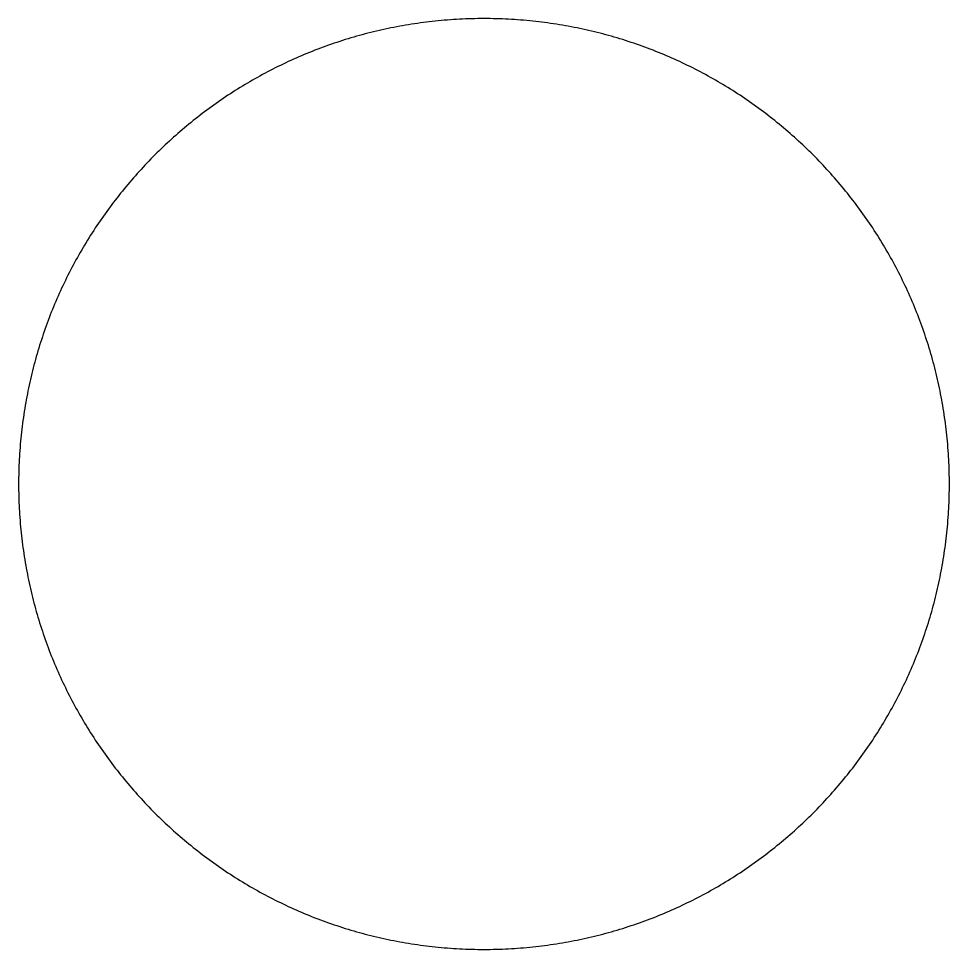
# Model space of a CAD drawing. Header units: millimetres. Extents: x -275 to 275, y -100 to 100.
# Drawn here: x -101 to -93.8, y 9.9 to 17.1 of the extents above; entities that cross this region are included whole.
import ezdxf

# ---------------------------------------------------------------- set-up
doc = ezdxf.new("R2010")
doc.units = ezdxf.units.MM

msp = doc.modelspace()

# ---------------------------------------------------------------- linework, layer by layer
msp.add_lwpolyline([(-97.4001, 9.899), (-97.3762, 9.8991), (-97.3524, 9.8993), (-97.3287, 9.8997), (-97.3049, 9.9002), (-97.2812, 9.9009), (-97.2576, 9.9018), (-97.234, 9.9028), (-97.2104, 9.9039), (-97.1869, 9.9052), (-97.1634, 9.9066), (-97.1399, 9.9082), (-97.1165, 9.91), (-97.0932, 9.9119), (-97.0698, 9.9139), (-97.0465, 9.9161), (-97.0233, 9.9185), (-97.0001, 9.921), (-96.977, 9.9236), (-96.9539, 9.9264), (-96.9308, 9.9293), (-96.9078, 9.9324), (-96.8848, 9.9356), (-96.8619, 9.939), (-96.839, 9.9425), (-96.8162, 9.9461), (-96.7934, 9.9499), (-96.7707, 9.9538), (-96.748, 9.9579), (-96.7253, 9.9621), (-96.7028, 9.9665), (-96.6802, 9.971), (-96.6577, 9.9756), (-96.6353, 9.9804), (-96.6129, 9.9853), (-96.5906, 9.9904), (-96.5683, 9.9956), (-96.5461, 10.0009), (-96.5239, 10.0064), (-96.5018, 10.012), (-96.4798, 10.0177), (-96.4578, 10.0236), (-96.4358, 10.0296), (-96.4139, 10.0357), (-96.3921, 10.042), (-96.3703, 10.0484), (-96.3486, 10.055), (-96.3269, 10.0617), (-96.3053, 10.0685), (-96.2838, 10.0754), (-96.2623, 10.0825), (-96.2408, 10.0897), (-96.2195, 10.097), (-96.1982, 10.1045), (-96.1769, 10.1121), (-96.1557, 10.1198), (-96.1346, 10.1277), (-96.1136, 10.1357), (-96.0926, 10.1438), (-96.0716, 10.152), (-96.0508, 10.1604), (-96.03, 10.1689), (-96.0092, 10.1775), (-95.9885, 10.1862), (-95.9679, 10.1951), (-95.9474, 10.2041), (-95.9269, 10.2132), (-95.9065, 10.2225), (-95.8862, 10.2318), (-95.8659, 10.2413), (-95.8457, 10.2509), (-95.8256, 10.2606), (-95.8055, 10.2705), (-95.7855, 10.2805), (-95.7656, 10.2906), (-95.7457, 10.3008), (-95.726, 10.3111), (-95.7063, 10.3215), (-95.6866, 10.3321), (-95.6671, 10.3428), (-95.6476, 10.3536), (-95.6282, 10.3645), (-95.6088, 10.3755), (-95.5896, 10.3867), (-95.5704, 10.398), (-95.5513, 10.4093), (-95.5322, 10.4208), (-95.5133, 10.4324), (-95.4944, 10.4442), (-95.4756, 10.456), (-95.4569, 10.4679), (-95.4382, 10.48), (-95.4197, 10.4922), (-95.4012, 10.5045), (-95.3828, 10.5169), (-95.3644, 10.5294), (-95.3462, 10.542), (-95.328, 10.5547), (-95.3099, 10.5675), (-95.2919, 10.5805), (-95.274, 10.5935), (-95.2562, 10.6067), (-95.2384, 10.6199), (-95.2208, 10.6333), (-95.2032, 10.6468), (-95.1857, 10.6603), (-95.1683, 10.674), (-95.151, 10.6878), (-95.1338, 10.7017), (-95.1166, 10.7157), (-95.0995, 10.7298), (-95.0826, 10.744), (-95.0657, 10.7583), (-95.0489, 10.7727), (-95.0322, 10.7872), (-95.0156, 10.8018), (-94.9991, 10.8165), (-94.9826, 10.8313), (-94.9663, 10.8462), (-94.9501, 10.8612), (-94.9339, 10.8763), (-94.9178, 10.8915), (-94.9019, 10.9068), (-94.886, 10.9222), (-94.8702, 10.9377), (-94.8545, 10.9533), (-94.8389, 10.969), (-94.8235, 10.9848), (-94.8081, 11.0006), (-94.7928, 11.0166), (-94.7776, 11.0327), (-94.7625, 11.0488), (-94.7474, 11.0651), (-94.7325, 11.0814), (-94.7177, 11.0978), (-94.703, 11.1143), (-94.6884, 11.131), (-94.6739, 11.1477), (-94.6595, 11.1644), (-94.6452, 11.1813), (-94.631, 11.1983), (-94.6169, 11.2154), (-94.6029, 11.2325), (-94.589, 11.2497), (-94.5752, 11.2671), (-94.5615, 11.2845), (-94.5479, 11.3019), (-94.5345, 11.3195), (-94.5211, 11.3372), (-94.5078, 11.3549), (-94.4947, 11.3728), (-94.4816, 11.3907), (-94.4687, 11.4087), (-94.4559, 11.4268), (-94.4431, 11.4449), (-94.4305, 11.4632), (-94.418, 11.4815), (-94.4056, 11.4999), (-94.3933, 11.5184), (-94.3812, 11.5369), (-94.3691, 11.5556), (-94.3572, 11.5743), (-94.3453, 11.5931), (-94.3336, 11.612), (-94.322, 11.631), (-94.3105, 11.65), (-94.2991, 11.6691), (-94.2878, 11.6883), (-94.2767, 11.7076), (-94.2656, 11.7269), (-94.2547, 11.7463), (-94.2439, 11.7658), (-94.2332, 11.7854), (-94.2227, 11.805), (-94.2122, 11.8247), (-94.2019, 11.8445), (-94.1917, 11.8643), (-94.1816, 11.8842), (-94.1716, 11.9042), (-94.1618, 11.9243), (-94.152, 11.9444), (-94.1424, 11.9646), (-94.1329, 11.9849), (-94.1236, 12.0052), (-94.1143, 12.0257), (-94.1052, 12.0461), (-94.0962, 12.0667), (-94.0873, 12.0873), (-94.0786, 12.108), (-94.07, 12.1287), (-94.0615, 12.1495), (-94.0531, 12.1704), (-94.0449, 12.1913), (-94.0368, 12.2123), (-94.0288, 12.2334), (-94.0209, 12.2545), (-94.0132, 12.2757), (-94.0056, 12.2969), (-93.9981, 12.3182), (-93.9908, 12.3396), (-93.9836, 12.361), (-93.9765, 12.3825), (-93.9695, 12.4041), (-93.9627, 12.4257), (-93.956, 12.4473), (-93.9495, 12.4691), (-93.9431, 12.4908), (-93.9368, 12.5127), (-93.9306, 12.5346), (-93.9246, 12.5565), (-93.9187, 12.5785), (-93.913, 12.6006), (-93.9074, 12.6227), (-93.9019, 12.6449), (-93.8966, 12.6671), (-93.8914, 12.6894), (-93.8863, 12.7117), (-93.8814, 12.7341), (-93.8766, 12.7566), (-93.872, 12.779), (-93.8675, 12.8016), (-93.8632, 12.8242), (-93.8589, 12.8468), (-93.8549, 12.8695), (-93.8509, 12.8922), (-93.8471, 12.915), (-93.8435, 12.9378), (-93.84, 12.9607), (-93.8366, 12.9837), (-93.8334, 13.0066), (-93.8303, 13.0297), (-93.8274, 13.0527), (-93.8246, 13.0758), (-93.822, 13.099), (-93.8195, 13.1222), (-93.8171, 13.1454), (-93.815, 13.1687), (-93.8129, 13.1921), (-93.811, 13.2154), (-93.8093, 13.2388), (-93.8077, 13.2623), (-93.8062, 13.2858), (-93.8049, 13.3093), (-93.8038, 13.3329), (-93.8028, 13.3565), (-93.8019, 13.3802), (-93.8012, 13.4039), (-93.8007, 13.4276), (-93.8003, 13.4514), (-93.8001, 13.4752), (-93.8, 13.499), (-93.8001, 13.5229), (-93.8003, 13.5467), (-93.8007, 13.5704), (-93.8012, 13.5942), (-93.8019, 13.6178), (-93.8028, 13.6415), (-93.8038, 13.6651), (-93.8049, 13.6887), (-93.8062, 13.7122), (-93.8077, 13.7357), (-93.8093, 13.7592), (-93.811, 13.7826), (-93.8129, 13.8059), (-93.815, 13.8293), (-93.8171, 13.8525), (-93.8195, 13.8758), (-93.822, 13.899), (-93.8246, 13.9221), (-93.8274, 13.9452), (-93.8303, 13.9683), (-93.8334, 13.9913), (-93.8366, 14.0143), (-93.84, 14.0372), (-93.8435, 14.0601), (-93.8471, 14.0829), (-93.8509, 14.1057), (-93.8549, 14.1284), (-93.8589, 14.1511), (-93.8632, 14.1737), (-93.8675, 14.1963), (-93.872, 14.2189), (-93.8766, 14.2413), (-93.8814, 14.2638), (-93.8863, 14.2862), (-93.8914, 14.3085), (-93.8966, 14.3308), (-93.9019, 14.353), (-93.9074, 14.3752), (-93.913, 14.3973), (-93.9187, 14.4193), (-93.9246, 14.4413), (-93.9306, 14.4633), (-93.9368, 14.4852), (-93.9431, 14.507), (-93.9495, 14.5288), (-93.956, 14.5505), (-93.9627, 14.5722), (-93.9695, 14.5938), (-93.9765, 14.6153), (-93.9836, 14.6368), (-93.9908, 14.6582), (-93.9981, 14.6796), (-94.0056, 14.7009), (-94.0132, 14.7222), (-94.0209, 14.7433), (-94.0288, 14.7645), (-94.0368, 14.7855), (-94.0449, 14.8065), (-94.0531, 14.8275), (-94.0615, 14.8483), (-94.07, 14.8691), (-94.0786, 14.8899), (-94.0873, 14.9105), (-94.0962, 14.9311), (-94.1052, 14.9517), (-94.1143, 14.9722), (-94.1236, 14.9926), (-94.1329, 15.0129), (-94.1424, 15.0332), (-94.152, 15.0534), (-94.1618, 15.0735), (-94.1716, 15.0936), (-94.1816, 15.1136), (-94.1917, 15.1335), (-94.2019, 15.1533), (-94.2122, 15.1731), (-94.2227, 15.1928), (-94.2332, 15.2125), (-94.2439, 15.232), (-94.2547, 15.2515), (-94.2656, 15.2709), (-94.2767, 15.2902), (-94.2878, 15.3095), (-94.2991, 15.3287), (-94.3105, 15.3478), (-94.322, 15.3668), (-94.3336, 15.3858), (-94.3453, 15.4047), (-94.3572, 15.4235), (-94.3691, 15.4422), (-94.3812, 15.4609), (-94.3933, 15.4794), (-94.4056, 15.4979), (-94.418, 15.5163), (-94.4305, 15.5346), (-94.4431, 15.5529), (-94.4559, 15.571), (-94.4687, 15.5891), (-94.4816, 15.6071), (-94.4947, 15.625), (-94.5078, 15.6429), (-94.5211, 15.6606), (-94.5345, 15.6783), (-94.5479, 15.6959), (-94.5615, 15.7134), (-94.5752, 15.7308), (-94.589, 15.7481), (-94.6029, 15.7653), (-94.6169, 15.7825), (-94.631, 15.7995), (-94.6452, 15.8165), (-94.6595, 15.8334), (-94.6739, 15.8502), (-94.6884, 15.8669), (-94.703, 15.8835), (-94.7177, 15.9), (-94.7325, 15.9164), (-94.7474, 15.9328), (-94.7625, 15.949), (-94.7776, 15.9652), (-94.7928, 15.9812), (-94.8081, 15.9972), (-94.8235, 16.0131), (-94.8389, 16.0288), (-94.8545, 16.0445), (-94.8702, 16.0601), (-94.886, 16.0756), (-94.9019, 16.091), (-94.9178, 16.1063), (-94.9339, 16.1215), (-94.9501, 16.1366), (-94.9663, 16.1516), (-94.9826, 16.1665), (-94.9991, 16.1813), (-95.0156, 16.196), (-95.0322, 16.2107), (-95.0489, 16.2252), (-95.0657, 16.2396), (-95.0826, 16.2539), (-95.0995, 16.2681), (-95.1166, 16.2822), (-95.1338, 16.2962), (-95.151, 16.3101), (-95.1683, 16.3239), (-95.1857, 16.3375), (-95.2032, 16.3511), (-95.2208, 16.3646), (-95.2384, 16.378), (-95.2562, 16.3912), (-95.274, 16.4044), (-95.2919, 16.4174), (-95.3099, 16.4304), (-95.328, 16.4432), (-95.3462, 16.4559), (-95.3644, 16.4685), (-95.3828, 16.481), (-95.4012, 16.4934), (-95.4197, 16.5057), (-95.4382, 16.5179), (-95.4569, 16.53), (-95.4756, 16.5419), (-95.4944, 16.5537), (-95.5133, 16.5655), (-95.5322, 16.5771), (-95.5513, 16.5886), (-95.5704, 16.6), (-95.5896, 16.6112), (-95.6088, 16.6224), (-95.6282, 16.6334), (-95.6476, 16.6443), (-95.6671, 16.6551), (-95.6866, 16.6658), (-95.7063, 16.6764), (-95.726, 16.6868), (-95.7457, 16.6972), (-95.7656, 16.7074), (-95.7855, 16.7175), (-95.8055, 16.7275), (-95.8256, 16.7373), (-95.8457, 16.747), (-95.8659, 16.7566), (-95.8862, 16.7661), (-95.9065, 16.7755), (-95.9269, 16.7847), (-95.9474, 16.7939), (-95.9679, 16.8029), (-95.9885, 16.8117), (-96.0092, 16.8205), (-96.03, 16.8291), (-96.0508, 16.8376), (-96.0716, 16.8459), (-96.0926, 16.8542), (-96.1136, 16.8623), (-96.1346, 16.8703), (-96.1557, 16.8781), (-96.1769, 16.8859), (-96.1982, 16.8935), (-96.2195, 16.9009), (-96.2408, 16.9083), (-96.2623, 16.9155), (-96.2838, 16.9226), (-96.3053, 16.9295), (-96.3269, 16.9363), (-96.3486, 16.943), (-96.3703, 16.9496), (-96.3921, 16.956), (-96.4139, 16.9623), (-96.4358, 16.9684), (-96.4578, 16.9744), (-96.4798, 16.9803), (-96.5018, 16.9861), (-96.5239, 16.9917), (-96.5461, 16.9971), (-96.5683, 17.0025), (-96.5906, 17.0077), (-96.6129, 17.0127), (-96.6353, 17.0176), (-96.6577, 17.0224), (-96.6802, 17.027), (-96.7028, 17.0315), (-96.7253, 17.0359), (-96.748, 17.0401), (-96.7707, 17.0442), (-96.7934, 17.0481), (-96.8162, 17.0519), (-96.839, 17.0556), (-96.8619, 17.0591), (-96.8848, 17.0624), (-96.9078, 17.0657), (-96.9308, 17.0687), (-96.9539, 17.0717), (-96.977, 17.0744), (-97.0001, 17.0771), (-97.0233, 17.0796), (-97.0465, 17.0819), (-97.0698, 17.0841), (-97.0932, 17.0861), (-97.1165, 17.088), (-97.1399, 17.0898), (-97.1634, 17.0914), (-97.1869, 17.0928), (-97.2104, 17.0941), (-97.234, 17.0953), (-97.2576, 17.0963), (-97.2812, 17.0971), (-97.3049, 17.0978), (-97.3287, 17.0984), (-97.3524, 17.0987), (-97.3762, 17.099), (-97.4001, 17.0991), (-97.4239, 17.099), (-97.4477, 17.0987), (-97.4715, 17.0984), (-97.4952, 17.0978), (-97.5189, 17.0971), (-97.5425, 17.0963), (-97.5661, 17.0953), (-97.5897, 17.0941), (-97.6132, 17.0928), (-97.6367, 17.0914), (-97.6602, 17.0898), (-97.6836, 17.088), (-97.707, 17.0861), (-97.7303, 17.0841), (-97.7536, 17.0819), (-97.7768, 17.0796), (-97.8, 17.0771), (-97.8232, 17.0744), (-97.8463, 17.0717), (-97.8693, 17.0687), (-97.8923, 17.0657), (-97.9153, 17.0624), (-97.9382, 17.0591), (-97.9611, 17.0556), (-97.9839, 17.0519), (-98.0067, 17.0481), (-98.0294, 17.0442), (-98.0521, 17.0401), (-98.0748, 17.0359), (-98.0974, 17.0315), (-98.1199, 17.027), (-98.1424, 17.0224), (-98.1648, 17.0176), (-98.1872, 17.0127), (-98.2095, 17.0077), (-98.2318, 17.0025), (-98.254, 16.9971), (-98.2762, 16.9917), (-98.2983, 16.9861), (-98.3203, 16.9803), (-98.3424, 16.9744), (-98.3643, 16.9684), (-98.3862, 16.9623), (-98.408, 16.956), (-98.4298, 16.9496), (-98.4515, 16.943), (-98.4732, 16.9363), (-98.4948, 16.9295), (-98.5164, 16.9226), (-98.5378, 16.9155), (-98.5593, 16.9083), (-98.5806, 16.9009), (-98.6019, 16.8935), (-98.6232, 16.8859), (-98.6444, 16.8781), (-98.6655, 16.8703), (-98.6866, 16.8623), (-98.7075, 16.8542), (-98.7285, 16.8459), (-98.7493, 16.8376), (-98.7702, 16.8291), (-98.7909, 16.8205), (-98.8116, 16.8117), (-98.8322, 16.8029), (-98.8527, 16.7939), (-98.8732, 16.7847), (-98.8936, 16.7755), (-98.9139, 16.7661), (-98.9342, 16.7566), (-98.9544, 16.747), (-98.9745, 16.7373), (-98.9946, 16.7275), (-99.0146, 16.7175), (-99.0345, 16.7074), (-99.0544, 16.6972), (-99.0741, 16.6868), (-99.0938, 16.6764), (-99.1135, 16.6658), (-99.133, 16.6551), (-99.1525, 16.6443), (-99.1719, 16.6334), (-99.1913, 16.6224), (-99.2105, 16.6112), (-99.2297, 16.6), (-99.2488, 16.5886), (-99.2679, 16.5771), (-99.2868, 16.5655), (-99.3057, 16.5537), (-99.3245, 16.5419), (-99.3432, 16.53), (-99.3619, 16.5179), (-99.3804, 16.5057), (-99.3989, 16.4934), (-99.4173, 16.481), (-99.4357, 16.4685), (-99.4539, 16.4559), (-99.4721, 16.4432), (-99.4902, 16.4304), (-99.5082, 16.4174), (-99.5261, 16.4044), (-99.5439, 16.3912), (-99.5616, 16.378), (-99.5793, 16.3646), (-99.5969, 16.3511), (-99.6144, 16.3375), (-99.6318, 16.3239), (-99.6491, 16.3101), (-99.6663, 16.2962), (-99.6835, 16.2822), (-99.7005, 16.2681), (-99.7175, 16.2539), (-99.7344, 16.2396), (-99.7512, 16.2252), (-99.7679, 16.2107), (-99.7845, 16.196), (-99.801, 16.1813), (-99.8175, 16.1665), (-99.8338, 16.1516), (-99.85, 16.1366), (-99.8662, 16.1215), (-99.8823, 16.1063), (-99.8982, 16.091), (-99.9141, 16.0756), (-99.9299, 16.0601), (-99.9456, 16.0445), (-99.9611, 16.0288), (-99.9766, 16.0131), (-99.992, 15.9972), (-100.0073, 15.9812), (-100.0225, 15.9652), (-100.0376, 15.949), (-100.0526, 15.9328), (-100.0676, 15.9164), (-100.0824, 15.9), (-100.0971, 15.8835), (-100.1117, 15.8669), (-100.1262, 15.8502), (-100.1406, 15.8334), (-100.1549, 15.8165), (-100.1691, 15.7995), (-100.1832, 15.7825), (-100.1972, 15.7653), (-100.2111, 15.7481), (-100.2249, 15.7308), (-100.2386, 15.7134), (-100.2521, 15.6959), (-100.2656, 15.6783), (-100.279, 15.6606), (-100.2923, 15.6429), (-100.3054, 15.625), (-100.3185, 15.6071), (-100.3314, 15.5891), (-100.3442, 15.571), (-100.357, 15.5529), (-100.3696, 15.5346), (-100.3821, 15.5163), (-100.3945, 15.4979), (-100.4068, 15.4794), (-100.4189, 15.4609), (-100.431, 15.4422), (-100.4429, 15.4235), (-100.4548, 15.4047), (-100.4665, 15.3858), (-100.4781, 15.3668), (-100.4896, 15.3478), (-100.501, 15.3287), (-100.5123, 15.3095), (-100.5234, 15.2902), (-100.5344, 15.2709), (-100.5454, 15.2515), (-100.5562, 15.232), (-100.5669, 15.2125), (-100.5774, 15.1928), (-100.5879, 15.1731), (-100.5982, 15.1533), (-100.6084, 15.1335), (-100.6185, 15.1136), (-100.6285, 15.0936), (-100.6383, 15.0735), (-100.6481, 15.0534), (-100.6577, 15.0332), (-100.6672, 15.0129), (-100.6765, 14.9926), (-100.6858, 14.9722), (-100.6949, 14.9517), (-100.7039, 14.9311), (-100.7127, 14.9105), (-100.7215, 14.8899), (-100.7301, 14.8691), (-100.7386, 14.8483), (-100.747, 14.8275), (-100.7552, 14.8065), (-100.7633, 14.7855), (-100.7713, 14.7645), (-100.7792, 14.7433), (-100.7869, 14.7222), (-100.7945, 14.7009), (-100.802, 14.6796), (-100.8093, 14.6582), (-100.8165, 14.6368), (-100.8236, 14.6153), (-100.8306, 14.5938), (-100.8374, 14.5722), (-100.844, 14.5505), (-100.8506, 14.5288), (-100.857, 14.507), (-100.8633, 14.4852), (-100.8694, 14.4633), (-100.8755, 14.4413), (-100.8813, 14.4193), (-100.8871, 14.3973), (-100.8927, 14.3752), (-100.8982, 14.353), (-100.9035, 14.3308), (-100.9087, 14.3085), (-100.9137, 14.2862), (-100.9187, 14.2638), (-100.9234, 14.2413), (-100.9281, 14.2189), (-100.9326, 14.1963), (-100.9369, 14.1737), (-100.9412, 14.1511), (-100.9452, 14.1284), (-100.9492, 14.1057), (-100.953, 14.0829), (-100.9566, 14.0601), (-100.9601, 14.0372), (-100.9635, 14.0143), (-100.9667, 13.9913), (-100.9698, 13.9683), (-100.9727, 13.9452), (-100.9755, 13.9221), (-100.9781, 13.899), (-100.9806, 13.8758), (-100.9829, 13.8525), (-100.9851, 13.8293), (-100.9872, 13.8059), (-100.9891, 13.7826), (-100.9908, 13.7592), (-100.9924, 13.7357), (-100.9939, 13.7122), (-100.9952, 13.6887), (-100.9963, 13.6651), (-100.9973, 13.6415), (-100.9982, 13.6178), (-100.9988, 13.5942), (-100.9994, 13.5704), (-100.9998, 13.5467), (-101, 13.5229), (-101.0001, 13.499), (-101, 13.4752), (-100.9998, 13.4514), (-100.9994, 13.4276), (-100.9988, 13.4039), (-100.9982, 13.3802), (-100.9973, 13.3565), (-100.9963, 13.3329), (-100.9952, 13.3093), (-100.9939, 13.2858), (-100.9924, 13.2623), (-100.9908, 13.2388), (-100.9891, 13.2154), (-100.9872, 13.1921), (-100.9851, 13.1687), (-100.9829, 13.1454), (-100.9806, 13.1222), (-100.9781, 13.099), (-100.9755, 13.0758), (-100.9727, 13.0527), (-100.9698, 13.0297), (-100.9667, 13.0066), (-100.9635, 12.9837), (-100.9601, 12.9607), (-100.9566, 12.9378), (-100.953, 12.915), (-100.9492, 12.8922), (-100.9452, 12.8695), (-100.9412, 12.8468), (-100.9369, 12.8242), (-100.9326, 12.8016), (-100.9281, 12.779), (-100.9234, 12.7566), (-100.9187, 12.7341), (-100.9137, 12.7117), (-100.9087, 12.6894), (-100.9035, 12.6671), (-100.8982, 12.6449), (-100.8927, 12.6227), (-100.8871, 12.6006), (-100.8813, 12.5785), (-100.8755, 12.5565), (-100.8694, 12.5346), (-100.8633, 12.5127), (-100.857, 12.4908), (-100.8506, 12.4691), (-100.844, 12.4473), (-100.8374, 12.4257), (-100.8306, 12.4041), (-100.8236, 12.3825), (-100.8165, 12.361), (-100.8093, 12.3396), (-100.802, 12.3182), (-100.7945, 12.2969), (-100.7869, 12.2757), (-100.7792, 12.2545), (-100.7713, 12.2334), (-100.7633, 12.2123), (-100.7552, 12.1913), (-100.747, 12.1704), (-100.7386, 12.1495), (-100.7301, 12.1287), (-100.7215, 12.108), (-100.7127, 12.0873), (-100.7039, 12.0667), (-100.6949, 12.0461), (-100.6858, 12.0257), (-100.6765, 12.0052), (-100.6672, 11.9849), (-100.6577, 11.9646), (-100.6481, 11.9444), (-100.6383, 11.9243), (-100.6285, 11.9042), (-100.6185, 11.8842), (-100.6084, 11.8643), (-100.5982, 11.8445), (-100.5879, 11.8247), (-100.5774, 11.805), (-100.5669, 11.7854), (-100.5562, 11.7658), (-100.5454, 11.7463), (-100.5344, 11.7269), (-100.5234, 11.7076), (-100.5123, 11.6883), (-100.501, 11.6691), (-100.4896, 11.65), (-100.4781, 11.631), (-100.4665, 11.612), (-100.4548, 11.5931), (-100.4429, 11.5743), (-100.431, 11.5556), (-100.4189, 11.5369), (-100.4068, 11.5184), (-100.3945, 11.4999), (-100.3821, 11.4815), (-100.3696, 11.4632), (-100.357, 11.4449), (-100.3442, 11.4268), (-100.3314, 11.4087), (-100.3185, 11.3907), (-100.3054, 11.3728), (-100.2923, 11.3549), (-100.279, 11.3372), (-100.2656, 11.3195), (-100.2521, 11.3019), (-100.2386, 11.2845), (-100.2249, 11.2671), (-100.2111, 11.2497), (-100.1972, 11.2325), (-100.1832, 11.2154), (-100.1691, 11.1983), (-100.1549, 11.1813), (-100.1406, 11.1644), (-100.1262, 11.1477), (-100.1117, 11.131), (-100.0971, 11.1143), (-100.0824, 11.0978), (-100.0676, 11.0814), (-100.0526, 11.0651), (-100.0376, 11.0488), (-100.0225, 11.0327), (-100.0073, 11.0166), (-99.992, 11.0006), (-99.9766, 10.9848), (-99.9611, 10.969), (-99.9456, 10.9533), (-99.9299, 10.9377), (-99.9141, 10.9222), (-99.8982, 10.9068), (-99.8823, 10.8915), (-99.8662, 10.8763), (-99.85, 10.8612), (-99.8338, 10.8462), (-99.8175, 10.8313), (-99.801, 10.8165), (-99.7845, 10.8018), (-99.7679, 10.7872), (-99.7512, 10.7727), (-99.7344, 10.7583), (-99.7175, 10.744), (-99.7005, 10.7298), (-99.6835, 10.7157), (-99.6663, 10.7017), (-99.6491, 10.6878), (-99.6318, 10.674), (-99.6144, 10.6603), (-99.5969, 10.6468), (-99.5793, 10.6333), (-99.5616, 10.6199), (-99.5439, 10.6067), (-99.5261, 10.5935), (-99.5082, 10.5805), (-99.4902, 10.5675), (-99.4721, 10.5547), (-99.4539, 10.542), (-99.4357, 10.5294), (-99.4173, 10.5169), (-99.3989, 10.5045), (-99.3804, 10.4922), (-99.3619, 10.48), (-99.3432, 10.4679), (-99.3245, 10.456), (-99.3057, 10.4442), (-99.2868, 10.4324), (-99.2679, 10.4208), (-99.2488, 10.4093), (-99.2297, 10.398), (-99.2105, 10.3867), (-99.1913, 10.3755), (-99.1719, 10.3645), (-99.1525, 10.3536), (-99.133, 10.3428), (-99.1135, 10.3321), (-99.0938, 10.3215), (-99.0741, 10.3111), (-99.0544, 10.3008), (-99.0345, 10.2906), (-99.0146, 10.2805), (-98.9946, 10.2705), (-98.9745, 10.2606), (-98.9544, 10.2509), (-98.9342, 10.2413), (-98.9139, 10.2318), (-98.8936, 10.2225), (-98.8732, 10.2132), (-98.8527, 10.2041), (-98.8322, 10.1951), (-98.8116, 10.1862), (-98.7909, 10.1775), (-98.7702, 10.1689), (-98.7493, 10.1604), (-98.7285, 10.152), (-98.7075, 10.1438), (-98.6866, 10.1357), (-98.6655, 10.1277), (-98.6444, 10.1198), (-98.6232, 10.1121), (-98.6019, 10.1045), (-98.5806, 10.097), (-98.5593, 10.0897), (-98.5378, 10.0825), (-98.5164, 10.0754), (-98.4948, 10.0685), (-98.4732, 10.0617), (-98.4515, 10.055), (-98.4298, 10.0484), (-98.408, 10.042), (-98.3862, 10.0357), (-98.3643, 10.0296), (-98.3424, 10.0236), (-98.3203, 10.0177), (-98.2983, 10.012), (-98.2762, 10.0064), (-98.254, 10.0009), (-98.2318, 9.9956), (-98.2095, 9.9904), (-98.1872, 9.9853), (-98.1648, 9.9804), (-98.1424, 9.9756), (-98.1199, 9.971), (-98.0974, 9.9665), (-98.0748, 9.9621), (-98.0521, 9.9579), (-98.0294, 9.9538), (-98.0067, 9.9499), (-97.9839, 9.9461), (-97.9611, 9.9425), (-97.9382, 9.939), (-97.9153, 9.9356), (-97.8923, 9.9324), (-97.8693, 9.9293), (-97.8463, 9.9264), (-97.8232, 9.9236), (-97.8, 9.921), (-97.7768, 9.9185), (-97.7536, 9.9161), (-97.7303, 9.9139), (-97.707, 9.9119), (-97.6836, 9.91), (-97.6602, 9.9082), (-97.6367, 9.9066), (-97.6132, 9.9052), (-97.5897, 9.9039), (-97.5661, 9.9028), (-97.5425, 9.9018), (-97.5189, 9.9009), (-97.4952, 9.9002), (-97.4715, 9.8997), (-97.4477, 9.8993), (-97.4239, 9.8991), (-97.4001, 9.899)])

doc.saveas('drawing.dxf')
